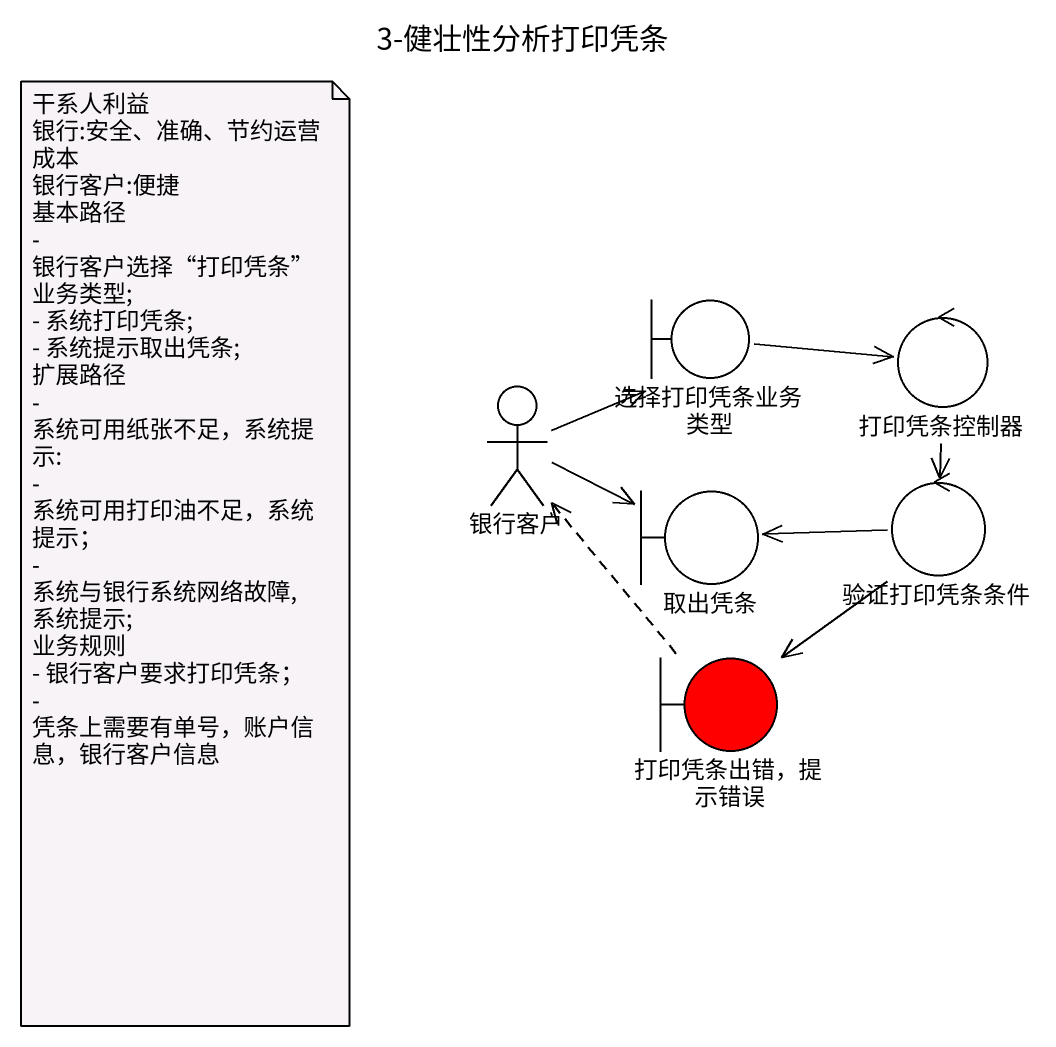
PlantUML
@startuml
title 3-健壮性分析打印凭条
boundary 选择打印凭条业务类型
actor 银行客户
control 打印凭条控制器
boundary 取出凭条
control 验证打印凭条条件
boundary "打印凭条出错，提示错误" as 打印凭条出错_提示错误 #FF0000
选择打印凭条业务类型 -right-> 打印凭条控制器
银行客户 -right-> 选择打印凭条业务类型
银行客户 -right-> 取出凭条
打印凭条控制器 --> 验证打印凭条条件
验证打印凭条条件 -left-> 取出凭条
验证打印凭条条件 --> 打印凭条出错_提示错误
打印凭条出错_提示错误 .up.> 银行客户
note as N1
  干系人利益
  银行:安全、准确、节约运营成本
  银行客户:便捷
  基本路径
  - 银行客户选择“打印凭条”业务类型;
  - 系统打印凭条;
  - 系统提示取出凭条;
  扩展路径
  - 系统可用纸张不足，系统提示:
  - 系统可用打印油不足，系统提示；
  - 系统与银行系统网络故障,系统提示;
  业务规则
  - 银行客户要求打印凭条；
  - 凭条上需要有单号，账户信息，银行客户信息
end note
@enduml
